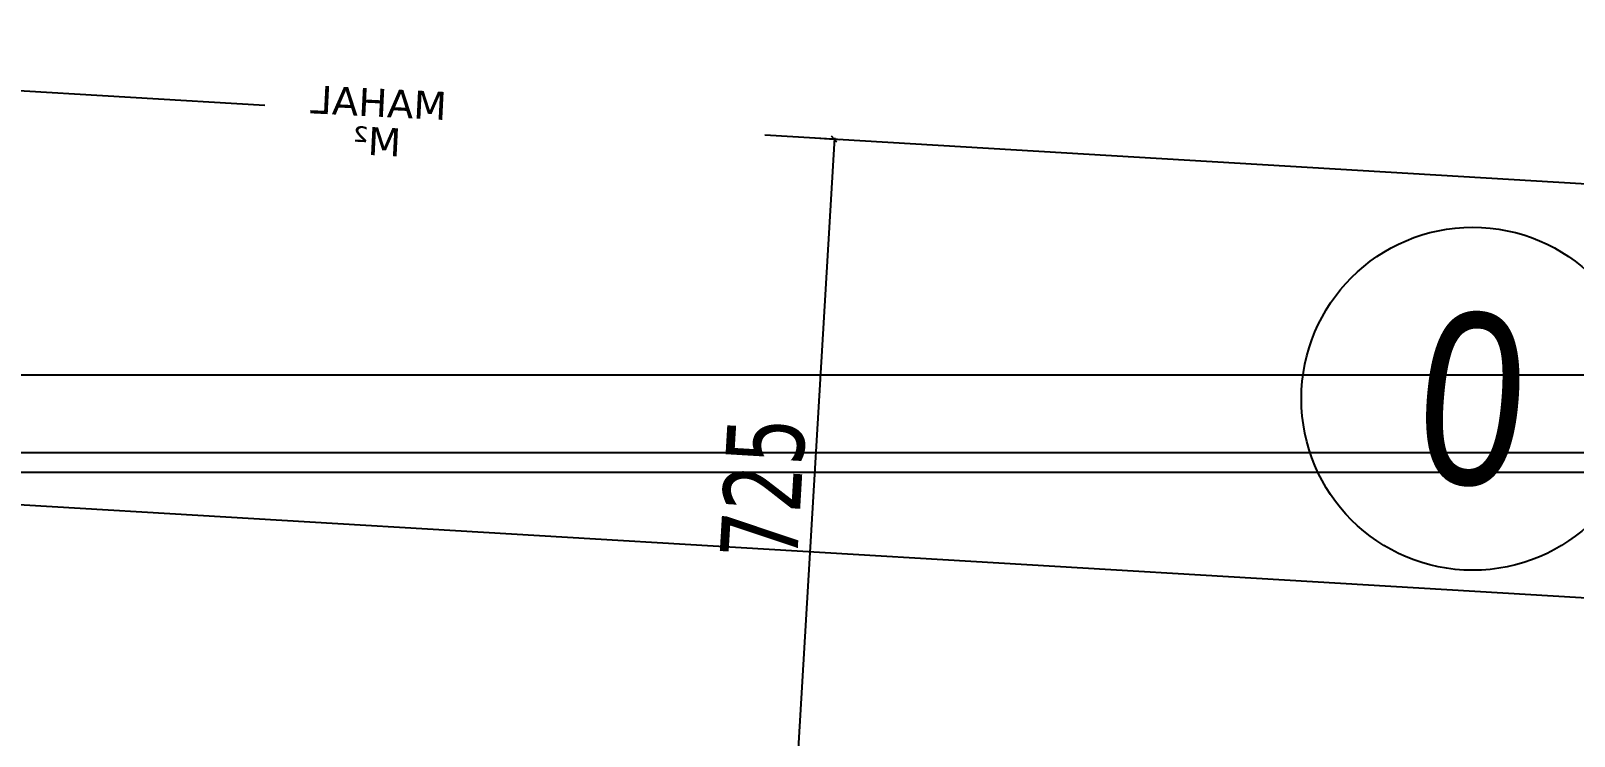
# Model space of a CAD drawing. Header units: millimetres. Extents: x 43168.9 to 43194.6, y -25545.1 to -25543.4.
# Drawn here: x 43171.5051 to 43171.8228, y -25543.5842 to -25543.4392 of the extents above; entities that cross this region are included whole.
import ezdxf
from ezdxf.enums import TextEntityAlignment as Align

# ---------------------------------------------------------------- set-up
doc = ezdxf.new("R2010")
doc.units = ezdxf.units.MM
doc.header["$LTSCALE"] = 200
doc.linetypes.add('DASHDOT', pattern=[1, 0.5, -0.25, 0, -0.25])
for name, color, linetype in [('gor-2_sgh', 161, 'Continuous'), ('olcu-uyg_sgh', 193, 'Continuous'), ('pafta_sgh', 11, 'Continuous'), ('yapi-yaklasma_sgh', 41, 'DASHDOT')]:
    doc.layers.add(name, color=color, linetype=linetype)
doc.styles.add('ARIAL', font='arial.ttf')
doc.styles.add('dim', font='VERDANA.TTF', dxfattribs={"width": 0.7})
doc.styles.add('text1', font='VERDANA.TTF')

msp = doc.modelspace()

# ---------------------------------------------------------------- linework, layer by layer
at = {"color": 0, "linetype": 'ByBlock', "lineweight": -2}
msp.add_line((43171.67105, -25543.46208), (43171.66993, -25543.46081), dxfattribs=at)
msp.add_circle((43171.80195, -25543.51485), 0.03528)
at = {"layer": 'gor-2_sgh'}
for p, q in [((43171.36736, -25543.52858), (43171.76322, -25543.5521)), ((43171.76322, -25543.5521), (43172.37871, -25543.58868))]:
    msp.add_line(p, q, dxfattribs=at)
at = {"layer": 'olcu-uyg_sgh'}
for p, q in [((43171.67051, -25543.46119), (43171.66187, -25543.60644)), ((43171.6665, -25543.46121), (43171.67149, -25543.4615))]:
    msp.add_line(p, q, dxfattribs=at)
at = {"layer": 'pafta_sgh'}
for p, q in [((43172.45588, -25543.51), (43171.27588, -25543.51)), ((43172.43988, -25543.526), (43171.29188, -25543.526)), ((43172.43588, -25543.53), (43171.29588, -25543.53))]:
    msp.add_line(p, q, dxfattribs=at)
at = {"layer": 'yapi-yaklasma_sgh', "color": 40}
for p, q in [((43171.29588, -25543.43918), (43171.55321, -25543.45447)), ((43171.65616, -25543.46059), (43172.13311, -25543.48894))]:
    msp.add_line(p, q, dxfattribs=at)

# ---------------------------------------------------------------- texts
at = {"color": 7, "style": 'text1', "text_generation_flag": 4}
for tag, text, height, p in [('MAHAL', '', 0.00577, (43171.5767, -25543.45395)), ('M²', 'm²', 0.005769, (43171.5763, -25543.46184))]:
    msp.add_attdef(tag, text=text, height=height, rotation=177.1468, dxfattribs=at).set_placement(p, align=Align.MIDDLE)
at = {"style": 'ARIAL', "width": 0.8}
msp.add_attdef('0', text='00', height=0.03528, rotation=354.9971, dxfattribs=at).set_placement((43171.80195, -25543.51485), align=Align.MIDDLE)
at = {"layer": 'olcu-uyg_sgh', "color": 2, "style": 'dim', "width": 0.7}
msp.add_text('725', height=0.016, rotation=86.5989, dxfattribs=at).set_placement((43171.66282, -25543.54837))

doc.saveas('drawing.dxf')
